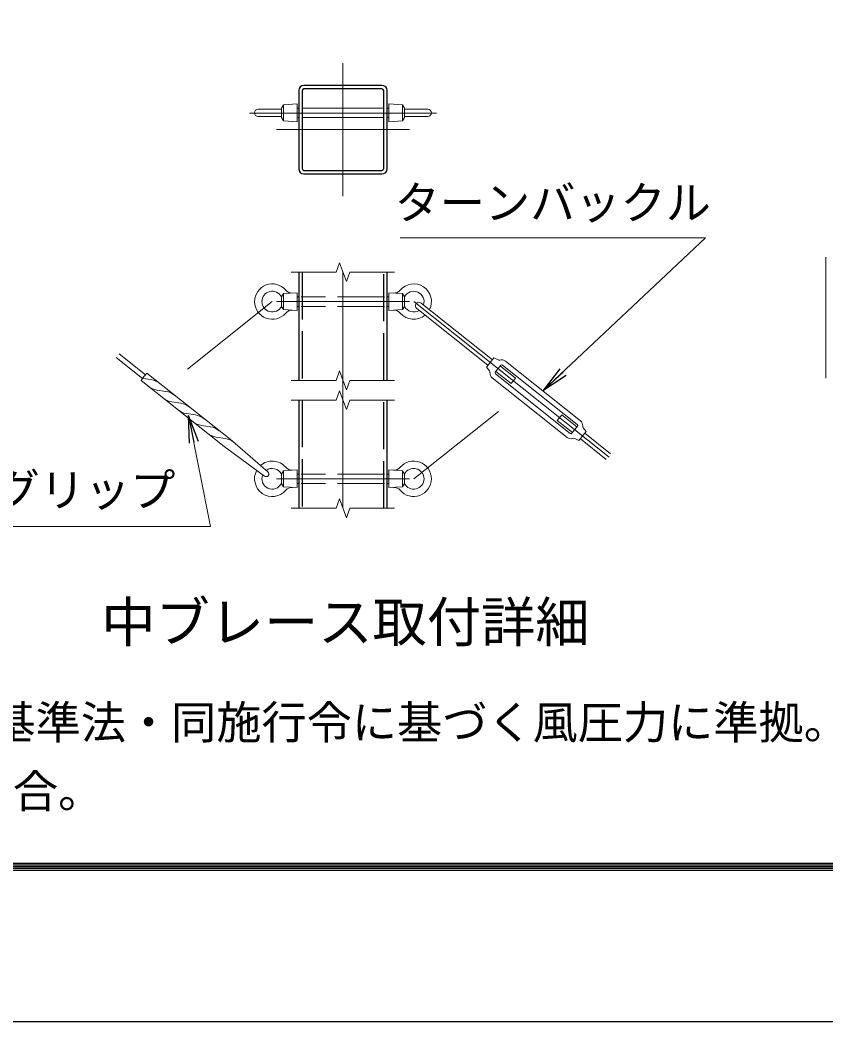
# Model space of a CAD drawing. Units: millimetres, scale not verified. Extents: x -14700 to 14700, y -10395 to 10395.
# Drawn here: x 3233 to 7328, y -10395 to -5306 of the extents above; entities that cross this region are included whole.
import ezdxf
from ezdxf.enums import TextEntityAlignment as Align

# ---------------------------------------------------------------- set-up
doc = ezdxf.new("R2010")
doc.units = ezdxf.units.MM
doc.header["$LTSCALE"] = 40
doc.linetypes.add('DASHED', pattern=[7.5, 6, -1.5])
doc.linetypes.add('USER1', pattern=[50.8, 31.75, -6.35, 6.35, -6.35])
for name, color, linetype, lineweight in [('0-0_D-TTL-TXT', 7, 'Continuous', 13), ('0-1_D-STR1', 1, 'Continuous', 25), ('0-2_D-BMK', 2, 'USER1', 13), ('0-3_D-STR3', 3, 'Continuous', 13), ('0-5_D-STR-DIM', 7, 'Continuous', 13), ('0-8_D-STR-TXT', 7, 'Continuous', 13), ('0-C_D-TTL', 7, 'Continuous', 25)]:
    doc.layers.add(name, color=color, linetype=linetype, lineweight=lineweight)
doc.layers.add('0-6_0', color=7, linetype='Continuous')
doc.styles.add('ＭＳ ゴシック', font='')
doc.styles.get('ＭＳ ゴシック').set_extended_font_data('MS Gothic')

# ---------------------------------------------------------------- blocks, each defined once
blk = doc.blocks.new('_Open')
at = {"layer": '0-6_0'}
blk.add_line((-40, 6.67), (0, 0), dxfattribs=at)
blk.add_lwpolyline([(-40, -6.67), (0, 0), (-40, 0)], dxfattribs=at)

msp = doc.modelspace()

# ---------------------------------------------------------------- linework, layer by layer
at = {"layer": '0-0_D-TTL-TXT', "color": 2}
msp.add_line((7327.6, -6510.14), (7327.6, -7124.43), dxfattribs=at)
at = {"layer": '0-1_D-STR1'}
for p, q in [((5071.57, -5637.43), (4675.57, -5637.43)), ((4648.57, -5664.43), (4648.57, -6060.43)), ((4666.57, -5664.43), (4666.57, -6060.43)), ((5071.57, -5655.43), (4675.57, -5655.43)), ((5080.57, -6060.43), (5080.57, -5664.43)), ((5098.57, -6060.43), (5098.57, -5664.43)), ((4675.57, -6069.43), (5071.57, -6069.43)), ((4675.57, -6087.43), (5071.57, -6087.43)), ((4648.57, -6585.96), (4648.57, -7135.96)), ((5098.57, -7135.96), (5098.57, -6585.96)), ((4648.57, -7235.96), (4648.57, -7785.96)), ((5098.57, -7785.96), (5098.57, -7235.96))]:
    msp.add_line(p, q, dxfattribs=at)
at = {"layer": '0-1_D-STR1', "linetype": 'DASHED'}
for p, q in [((4666.57, -6585.96), (4666.57, -7135.96)), ((5080.57, -7135.96), (5080.57, -6585.96)), ((4666.57, -7235.96), (4666.57, -7785.96)), ((5080.57, -7785.96), (5080.57, -7235.96))]:
    msp.add_line(p, q, dxfattribs=at)
at = {"layer": '0-1_D-STR1'}
for centre, radius, start, end in [((4675.57, -5664.43), 27, 90, 180), ((5071.57, -5664.43), 27, 0, 90), ((4675.57, -5664.43), 9, 90, 180), ((5071.57, -5664.43), 9, 0, 90), ((4675.57, -6060.43), 27, 180, 270), ((4675.57, -6060.43), 9, 180, 270), ((5071.57, -6060.43), 27, 270, 0), ((5071.57, -6060.43), 9, 270, 0)]:
    msp.add_arc(centre, radius, start, end, dxfattribs=at)
at = {"layer": '0-2_D-BMK'}
for p, q in [((4873.57, -6199.93), (4873.57, -5524.93)), ((4398.41, -5778.43), (5348.73, -5778.43)), ((5211.07, -5862.43), (4536.07, -5862.43)), ((4873.57, -7785.96), (4873.57, -6585.96)), ((4514.23, -6735.96), (4083.84, -7078.41)), ((4536.07, -6735.96), (5211.07, -6735.96)), ((5232.92, -6735.96), (6364.82, -7636.59)), ((5232.92, -7635.96), (5663.42, -7293.67)), ((4536.07, -7635.96), (5211.07, -7635.96))]:
    msp.add_line(p, q, dxfattribs=at)
at = {"layer": '0-3_D-STR3'}
for p, q in [((4571.23, -5736.54), (4571.23, -5817.54)), ((4640.23, -5732.04), (4640.23, -5822.04)), ((5106.92, -5732.04), (5106.92, -5822.04)), ((5175.92, -5736.54), (5175.92, -5817.54)), ((4560.92, -5758.29), (4442.98, -5758.29)), ((4560.92, -5795.79), (4442.98, -5795.79)), ((4560.92, -5753.04), (4560.92, -5801.04)), ((4571.23, -5817.54), (4560.92, -5801.04)), ((4648.57, -5753.04), (4640.23, -5753.04)), ((4648.57, -5801.04), (4640.23, -5801.04)), ((4666.57, -5753.04), (5080.57, -5753.04)), ((4666.57, -5801.04), (5080.57, -5801.04)), ((5098.57, -5753.04), (5106.92, -5753.04)), ((5098.57, -5801.04), (5106.92, -5801.04)), ((5175.92, -5817.54), (5186.23, -5801.04)), ((5186.23, -5753.04), (5186.23, -5801.04)), ((5186.23, -5758.29), (5304.17, -5758.29)), ((5186.23, -5795.79), (5304.17, -5795.79)), ((4640.23, -5822.04), (4571.23, -5817.54)), ((5106.92, -5822.04), (5175.92, -5817.54)), ((4571.23, -6695.46), (4560.92, -6711.96)), ((4560.92, -6711.96), (4560.92, -6759.96)), ((4640.23, -6690.96), (4571.23, -6695.46)), ((4571.23, -6776.46), (4571.23, -6695.46)), ((4640.23, -6690.96), (4640.23, -6780.96)), ((4640.23, -6711.96), (4648.57, -6711.96)), ((5098.57, -6711.96), (5106.92, -6711.96)), ((5106.92, -6690.96), (5106.92, -6780.96)), ((5175.92, -6695.46), (5175.92, -6776.46)), ((5186.23, -6711.96), (5186.23, -6759.96)), ((4571.23, -6776.46), (4560.92, -6759.96)), ((4640.23, -6759.96), (4648.57, -6759.96)), ((5098.57, -6759.96), (5106.92, -6759.96)), ((5175.92, -6776.46), (5186.23, -6759.96)), ((5271.12, -6743.36), (5632.64, -7031.01)), ((4640.23, -6780.96), (4571.23, -6776.46)), ((5106.92, -6780.96), (5175.92, -6776.46)), ((5248.71, -6771.53), (5610.22, -7059.18)), ((3721.13, -7020.24), (3854.65, -7126.49)), ((3736.07, -7001.46), (3869.6, -7107.71)), ((5602.75, -7068.57), (5640.11, -7021.62)), ((5640.11, -7021.62), (5661.55, -7032.26)), ((5602.75, -7068.57), (5617.94, -7087.06)), ((5647.33, -7094.45), (5675.35, -7059.24)), ((5672.55, -7062.76), (5750.02, -7124.4)), ((5683.78, -7058.28), (6064.08, -7360.88)), ((5699.66, -7038.33), (6079.96, -7340.92)), ((4300.29, -7435.06), (3877.73, -7098.84)), ((5632.41, -7122.84), (6012.71, -7425.44)), ((5648.29, -7102.88), (6028.59, -7405.48)), ((4270.4, -7472.62), (3847.85, -7136.4)), ((3898.85, -7132.34), (3855.4, -7125.84)), ((3973.97, -7192.11), (3928.71, -7185.34)), ((4049.09, -7251.88), (4003.83, -7245.11)), ((4124.21, -7311.65), (4078.95, -7304.88)), ((5962.36, -7339.36), (5984.77, -7311.19)), ((5984.77, -7311.19), (6062.24, -7372.83)), ((4199.33, -7371.42), (4154.07, -7364.65)), ((5962.36, -7339.36), (6039.82, -7401)), ((6037.02, -7404.52), (6065.04, -7369.31)), ((4274.45, -7431.2), (4229.19, -7424.42)), ((6102.15, -7404.58), (6233.49, -7509.09)), ((4270.4, -7472.62), (4475.3, -7622.24)), ((4300.29, -7435.06), (4492.11, -7601.11)), ((6072.26, -7442.15), (6050.83, -7431.5)), ((6079.73, -7432.76), (6211.07, -7537.26)), ((4571.23, -7595.46), (4560.92, -7611.96)), ((4560.92, -7611.96), (4560.92, -7659.96)), ((4640.23, -7590.96), (4571.23, -7595.46)), ((4571.23, -7676.46), (4571.23, -7595.46)), ((4640.23, -7590.96), (4640.23, -7680.96)), ((4640.23, -7611.96), (4648.57, -7611.96)), ((5098.57, -7611.96), (5106.92, -7611.96)), ((5106.92, -7590.96), (5106.92, -7680.96)), ((5106.92, -7590.96), (5175.92, -7595.46)), ((5175.92, -7595.46), (5175.92, -7676.46)), ((5175.92, -7595.46), (5186.23, -7611.96)), ((5186.23, -7611.96), (5186.23, -7659.96)), ((4571.23, -7676.46), (4560.92, -7659.96)), ((4640.23, -7680.96), (4571.23, -7676.46)), ((4640.23, -7659.96), (4648.57, -7659.96)), ((5098.57, -7659.96), (5106.92, -7659.96)), ((5106.92, -7680.96), (5175.92, -7676.46)), ((5175.92, -7676.46), (5186.23, -7659.96))]:
    msp.add_line(p, q, dxfattribs=at)
at = {"layer": '0-3_D-STR3', "linetype": 'DASHED'}
for p, q in [((5085.07, -6711.96), (4662.07, -6711.96)), ((5085.07, -6759.96), (4662.07, -6759.96)), ((5085.07, -7611.96), (4662.07, -7611.96)), ((5085.07, -7659.96), (4662.07, -7659.96))]:
    msp.add_line(p, q, dxfattribs=at)
at = {"layer": '0-3_D-STR3'}
for points in [[(4640.23, -5732.04), (4571.23, -5736.54), (4560.92, -5753.04)], [(5106.92, -5732.04), (5175.92, -5736.54), (5186.23, -5753.04)], [(5106.92, -6690.96), (5175.92, -6695.46), (5186.23, -6711.96)], [(5650.13, -7090.93), (5727.6, -7152.57), (5750.02, -7124.4)], [(6072.26, -7442.15), (6109.62, -7395.19), (6094.43, -7376.7)]]:
    msp.add_lwpolyline(points, dxfattribs=at)
for centre, radius, start, end in [((4442.98, -5777.04), 18.75, 90, 270), ((5304.17, -5777.04), 18.75, 270, 90), ((4514.23, -6735.96), 90, 40.33299, 319.66701), ((5232.92, -6735.96), 90, 333.02839, 139.66701), ((4514.23, -6735.96), 52.5, 27.20289, 332.79711), ((4614.85, -6650.53), 42, 220.33299, 273.7314), ((5132.3, -6650.53), 42, 266.2686, 319.66701), ((5232.92, -6735.96), 52.5, 341.54247, 152.79711), ((5232.92, -6735.96), 52.5, 207.20289, 301.44039), ((5259.92, -6757.44), 18, 51.49143, 231.49143), ((4614.85, -6821.39), 42, 86.2686, 139.66701), ((5132.3, -6821.39), 42, 40.33299, 93.7314), ((5232.92, -6735.96), 90, 220.33299, 309.95447), ((5666.88, -7021.51), 12, 243.59068, 287.61032), ((5680.04, -7062.97), 31.5, 51.49143, 107.61032), ((5680.04, -7062.97), 6, 51.49143, 141.49143), ((4127.57, -7328.3), 339.21, 137.43473, 145.54859), ((5608.67, -7094.68), 12, 355.37255, 39.39218), ((5652.02, -7098.19), 31.5, 175.37255, 231.49143), ((5652.02, -7098.19), 6, 141.49143, 231.49143), ((3942.02, -7096.33), 90, 231.49173, 261.49182), ((3885.53, -7221.34), 90, 49.121, 81.49181), ((4017.15, -7156.1), 90, 231.49173, 261.49182), ((3960.65, -7281.12), 90, 49.121, 81.49181), ((4035.77, -7340.89), 90, 49.11991, 81.49181), ((4092.27, -7215.87), 90, 231.49054, 261.49036), ((4110.89, -7400.66), 90, 49.12006, 81.49181), ((4167.39, -7275.65), 90, 231.49173, 261.49182), ((4186.01, -7460.43), 90, 49.121, 81.49181), ((6060.35, -7365.57), 6, 321.49143, 51.49143), ((6060.35, -7365.57), 31.5, 355.37255, 51.49143), ((6103.7, -7369.08), 12, 175.37255, 219.39218), ((4242.51, -7335.42), 90, 231.49173, 261.49182), ((6032.33, -7400.79), 31.5, 231.49143, 287.61032), ((6032.33, -7400.79), 6, 231.49143, 321.49143), ((6045.49, -7442.25), 12, 63.59068, 107.61032), ((4261.13, -7520.21), 90, 49.11991, 81.49037), ((4514.23, -7635.96), 90, 40.33299, 131.53741), ((4614.85, -7550.53), 42, 220.33299, 273.7314), ((5132.3, -7550.53), 42, 266.2686, 319.66701), ((5232.92, -7635.96), 90, 220.33299, 139.66701), ((4514.23, -7635.96), 90, 151.44538, 319.66701), ((4514.23, -7635.96), 52.5, 156.93654, 332.79711), ((4483.71, -7611.68), 13.5, 231.48971, 51.48971), ((4514.23, -7635.96), 52.5, 27.20289, 126.04626), ((5232.92, -7635.96), 52.5, 207.20289, 152.79711), ((4614.85, -7721.39), 42, 86.2686, 139.66701), ((5132.3, -7721.39), 42, 40.33299, 93.7314)]:
    msp.add_arc(centre, radius, start, end, dxfattribs=at)
at = {"layer": '0-5_D-STR-DIM'}
for p, q in [((4856.26, -6538.39), (4838.94, -6585.96)), ((4890.89, -6633.53), (4856.26, -6538.39)), ((4611.07, -6585.96), (4838.94, -6585.96)), ((4908.2, -6585.96), (4890.89, -6633.53)), ((4908.2, -6585.96), (5136.07, -6585.96)), ((4856.26, -7088.39), (4838.94, -7135.96)), ((4890.89, -7183.53), (4856.26, -7088.39)), ((4611.07, -7135.96), (4838.94, -7135.96)), ((4908.2, -7135.96), (4890.89, -7183.53)), ((4908.2, -7135.96), (5136.07, -7135.96)), ((4856.26, -7188.39), (4838.94, -7235.96)), ((4890.89, -7283.53), (4856.26, -7188.39)), ((4611.07, -7235.96), (4838.94, -7235.96)), ((4908.2, -7235.96), (4890.89, -7283.53)), ((4908.2, -7235.96), (5136.07, -7235.96)), ((4611.07, -7785.96), (4838.94, -7785.96)), ((4856.26, -7738.39), (4838.94, -7785.96)), ((4890.89, -7833.53), (4856.26, -7738.39)), ((4908.2, -7785.96), (4890.89, -7833.53)), ((4908.2, -7785.96), (5136.07, -7785.96))]:
    msp.add_line(p, q, dxfattribs=at)
at = {"layer": '0-8_D-STR-TXT'}
for points in [[(5163.79, -6411.67), (6715.37, -6411.67), (5891.26, -7188.25)], [(2654.48, -7877.83), (4199.85, -7877.83), (4089.51, -7315.86)]]:
    msp.add_lwpolyline(points, dxfattribs=at)
at = {"layer": '0-C_D-TTL', "color": 2}
msp.add_lwpolyline([(-14700, 10395), (14700, 10395), (14700, -10395), (-14700, -10395)], close=True, dxfattribs=at)
at = {"layer": '0-C_D-TTL'}
for points in [[(-13755, 9625), (13755, 9625), (13755, -9625), (-13755, -9625)], [(-13746.25, 9616.25), (13746.25, 9616.25), (13746.25, -9616.25), (-13746.25, -9616.25)], [(-13737.5, 9607.5), (13737.5, 9607.5), (13737.5, -9607.5), (-13737.5, -9607.5)], [(-13728.75, 9598.75), (13728.75, 9598.75), (13728.75, -9598.75), (-13728.75, -9598.75)], [(-13720, 9590), (13720, 9590), (13720, -9590), (-13720, -9590)]]:
    msp.add_lwpolyline(points, close=True, dxfattribs=at)

# ---------------------------------------------------------------- block references
at = {"layer": '0-8_D-STR-TXT', "xscale": 3.5, "yscale": 3.5}
for p, rotation in [((5889.81, -7189.62), 223.29944), ((4089.13, -7313.9), 101.10829)]:
    msp.add_blockref('_Open', p, dxfattribs=dict(at, rotation=rotation))

# ---------------------------------------------------------------- texts
at = {"layer": '0-0_D-TTL-TXT', "style": 'ＭＳ ゴシック'}
for s, height, p in [('中ブレース取付詳細', 202.1, (3645.55, -8525.12)), ('（設計条件）風荷重：昭和57年改正 建築基準法・同施行令に基づく風圧力に準拠。', 168.3, (-1163.57, -9007.61)), ('（基礎条件）長期許容地耐力49kN/㎡ の場合。', 168.3, (-1163.57, -9357.61))]:
    msp.add_text(s, height=height, dxfattribs=at).set_placement(p, align=Align.BOTTOM_LEFT)
at = {"layer": '0-8_D-STR-TXT', "style": 'ＭＳ ゴシック'}
for s, p in [('ターンバックル', (5136.25, -6368.06)), ('巻付グリップ', (2644.71, -7827.12))]:
    msp.add_text(s, height=168.3, dxfattribs=at).set_placement(p, align=Align.BOTTOM_LEFT)

doc.saveas('drawing.dxf')
